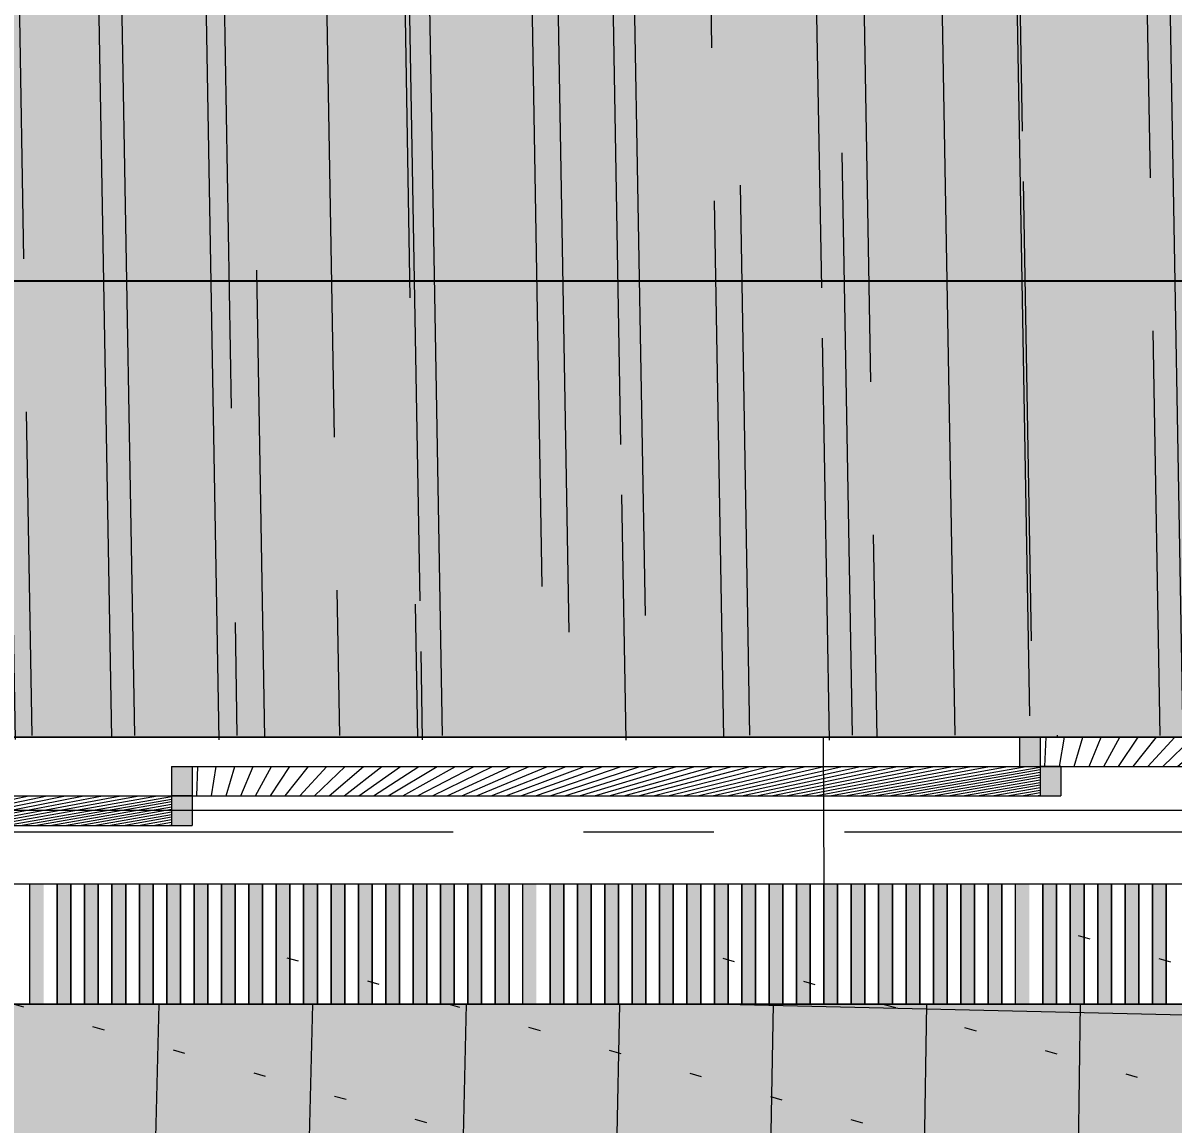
# Model space of a CAD drawing. Header units: millimetres. Extents: x 0 to 1313252738, y -131 to 560100888.
# Drawn here: x 1312635419 to 1312637099, y 560040984 to 560042593 of the extents above; entities that cross this region are included whole.
import ezdxf

# ---------------------------------------------------------------- set-up
doc = ezdxf.new("R2010")
doc.units = ezdxf.units.MM
doc.linetypes.add('CENTERX2', pattern=[101.60000000000001, 63.5, -12.7, 12.7, -12.7])
doc.layers.get('0').update_dxf_attribs({"lineweight": 0})
for name, color, linetype, lineweight in [('0001実測値', 10, 'Continuous', 0), ('0002CH現状', 5, 'Continuous', 0), ('001通り芯', 6, 'CENTERX2', 0), ('003間仕切り', 7, 'Continuous', 13), ('005床材(石)', 7, 'Continuous', 0), ('009床', 7, 'Continuous', 5), ('グレーチング', 7, 'Continuous', 0), ('建具', 7, 'Continuous', 0), ('棚(木)', 7, 'Continuous', 0), ('石ベンチ', 7, 'Continuous', 13), ('石風呂', 7, 'Continuous', 13)]:
    doc.layers.add(name, color=color, linetype=linetype, lineweight=lineweight)
doc.styles.add('onnjuku', font='arial.ttf')
doc.dimstyles.new('onnjuku', dxfattribs={"dimtxt": 100, "dimasz": 30, "dimexe": 1.25, "dimexo": 0.625, "dimtad": 1, "dimdec": 0, "dimtxsty": 'onnjuku', "dimblk": 'DOT', "dimcen": 2.5, "dimadec": 0, "dimazin": 0, "dimtfac": 1, "dimtdec": 0, "dimtmove": 0, "dimatfit": 3, "dimfxl": 500, "dimfxlon": 1, "dimarcsym": 0})

# ---------------------------------------------------------------- blocks, each defined once
blk = doc.blocks.new('_Dot')
at = {"color": 0, "linetype": 'ByBlock', "lineweight": -2}
blk.add_line((-0.5, 0), (-1, 0), dxfattribs=at)
at = {"color": 0, "linetype": 'ByBlock', "const_width": 0.5}
blk.add_lwpolyline([(-0.25, 0, 1), (0.25, 0, 1)], format="xyb", close=True, dxfattribs=at)
blk = doc.blocks.new('*D136')
at = {"layer": '0001実測値', "color": 0, "lineweight": -2, "transparency": 16777216}
for p, q in [((1312631829.125972, 560041716.4183012), (1312631829.125972, 560042217.6683012)), ((1312638144.125972, 560042216.4183012), (1312631859.125972, 560042216.4183012)), ((1312638174.125972, 560041716.4183012), (1312638174.125972, 560042217.6683012))]:
    blk.add_line(p, q, dxfattribs=at)
at = {"layer": 'Defpoints', "color": 0, "transparency": 16777216}
for p in [(1312631829.125972, 560042216.4183012), (1312631829.125972, 560041160.733134), (1312638174.125972, 560041160.733134)]:
    blk.add_point(p, dxfattribs=at)
at = {"layer": '0001実測値', "color": 0, "lineweight": -2, "transparency": 16777216, "xscale": 30, "yscale": 30, "zscale": 30, "rotation": 180}
blk.add_blockref('_Dot', (1312631829.125972, 560042216.4183012), dxfattribs=at)
at = {"layer": '0001実測値', "color": 0, "lineweight": -2, "transparency": 16777216, "xscale": 30, "yscale": 30, "zscale": 30}
blk.add_blockref('_Dot', (1312638174.125972, 560042216.4183012), dxfattribs=at)
at = {"layer": '0001実測値', "color": 0, "transparency": 16777216, "insert": (1312635001.625972, 560042268.1347065), "char_height": 100, "attachment_point": 5, "style": 'onnjuku'}
blk.add_mtext('6345', dxfattribs=at)
blk = doc.blocks.new('*D137')
at = {"layer": '0002CH現状', "color": 0, "lineweight": -2, "transparency": 16777216}
for p, q in [((1312631829.125972, 560041160.1081394), (1312631829.125972, 560040782.1700566)), ((1312638174.125972, 560041160.1081394), (1312638174.125972, 560040782.1700566)), ((1312631859.125972, 560040783.4200566), (1312638144.125972, 560040783.4200566))]:
    blk.add_line(p, q, dxfattribs=at)
at = {"layer": 'Defpoints', "color": 0, "transparency": 16777216}
for p in [(1312631829.125972, 560041160.7331394), (1312638174.125972, 560041160.7331394), (1312638174.125972, 560040783.4200566)]:
    blk.add_point(p, dxfattribs=at)
at = {"layer": '0002CH現状', "color": 0, "lineweight": -2, "transparency": 16777216, "xscale": 30, "yscale": 30, "zscale": 30, "rotation": 180}
blk.add_blockref('_Dot', (1312631829.125972, 560040783.4200566), dxfattribs=at)
at = {"layer": '0002CH現状', "color": 0, "lineweight": -2, "transparency": 16777216, "xscale": 30, "yscale": 30, "zscale": 30}
blk.add_blockref('_Dot', (1312638174.125972, 560040783.4200566), dxfattribs=at)
at = {"layer": '0002CH現状', "color": 0, "transparency": 16777216, "insert": (1312635001.625972, 560040835.1023554), "char_height": 100, "attachment_point": 5, "style": 'onnjuku'}
blk.add_mtext('6296', dxfattribs=at)

msp = doc.modelspace()

# ---------------------------------------------------------------- hatches: boundary and pattern name
at = {"layer": '005床材(石)', "true_color": 0x4a4a4a, "transparency": 33554597}
h = msp.add_hatch(color=251, dxfattribs=at)
h.dxf.hatch_style = 1
h.paths.add_polyline_path([(1312638704.125972, 560041160.733134), (1312638704.125972, 560038330.733134), (1312633429.125972, 560038330.733134), (1312633429.125972, 560041160.7331392), (1312638174.125972, 560041160.7331392)])
h.paths.add_polyline_path([(1312638499.125972, 560040955.733134), (1312633634.125972, 560040955.733134), (1312633634.125972, 560038535.733134), (1312638499.125972, 560038535.733134), (1312638499.125972, 560039560.733134), (1312638399.125972, 560039560.733134), (1312638399.125972, 560039930.7331342), (1312638499.125972, 560039930.7331342)], flags=16)
at = {"layer": '005床材(石)', "true_color": 0x636466}
h = msp.add_hatch(dxfattribs=at)
h.set_pattern_fill('ACAD_ISO07W100', color=251, scale=35, angle=163.9999999999999)
h.set_pattern_definition([(163.9999999999999, (68091.55091500282, -10975.83522522449), (-48.23653726797494, -168.2207967892057), [17.49999999999998, -104.9999999999999])])
h.paths.add_polyline_path([(1312638704.125972, 560041160.733134), (1312638704.125972, 560038330.733134), (1312633429.125972, 560038330.733134), (1312633429.125972, 560041160.7331392), (1312638174.125972, 560041160.7331392)])
at = {"layer": '005床材(石)'}
h = msp.add_hatch(color=8, dxfattribs=at)
h.dxf.hatch_style = 1
h.paths.add_polyline_path([(1312638704.125972, 560041160.733134), (1312637989.126046, 560041160.733134), (1312637989.126046, 560041160.7331086), (1312637989.126045, 560041160.7331086), (1312637629.126041, 560041160.7331108), (1312637629.126041, 560041160.7331095), (1312637629.126041, 560041160.7331095), (1312637329.126038, 560041160.7331114), (1312637329.126038, 560041160.7331111), (1312637329.126037, 560041160.7331111), (1312637049.126034, 560041160.7331127), (1312637049.126034, 560041160.7331126), (1312637049.126034, 560041160.7331126), (1312636749.126031, 560041160.7331144), (1312636749.126031, 560041160.7331141), (1312636749.12603, 560041160.7331141), (1312636469.126027, 560041160.7331158), (1312636469.126027, 560041160.7331156), (1312636469.126027, 560041160.7331156), (1312636189.126024, 560041160.7331172), (1312636189.126024, 560041160.7331169), (1312636189.126024, 560041160.7331169), (1312635889.12602, 560041160.7331189), (1312635889.12602, 560041160.7331184), (1312635889.12602, 560041160.7331184), (1312635609.126017, 560041160.7331203), (1312635609.126017, 560041160.73312), (1312635609.126017, 560041160.73312), (1312635469.126015, 560041160.7331209), (1312635469.126015, 560041160.7331206), (1312635469.126015, 560041160.7331206), (1312635309.126013, 560041160.7331216), (1312635309.126013, 560041160.7331214), (1312635309.126013, 560041160.7331214), (1312635169.126012, 560041160.7331223), (1312635169.126012, 560041160.7331221), (1312635169.126012, 560041160.7331221), (1312635029.12601, 560041160.7331232), (1312635029.12601, 560041160.7331231), (1312635029.12601, 560041160.7331231), (1312634889.126008, 560041160.7331238), (1312634889.126008, 560041160.7331238), (1312634889.126008, 560041160.7331238), (1312634749.126007, 560041160.7331245), (1312634749.126007, 560041160.7331244), (1312634749.126006, 560041160.7331244), (1312634589.126005, 560041160.7331254), (1312634589.126005, 560041160.7331252), (1312634589.126005, 560041160.7331252), (1312634449.126003, 560041160.7331262), (1312634449.126003, 560041160.7331259), (1312634449.126003, 560041160.7331259), (1312634309.126001, 560041160.7331269), (1312634309.126001, 560041160.7331266), (1312634309.126001, 560041160.7331266), (1312634169.126, 560041160.7331278), (1312634169.126, 560041160.7331274), (1312634169.125999, 560041160.7331274), (1312634029.125998, 560041160.7331287), (1312634029.125998, 560041160.7331281), (1312634029.125998, 560041160.7331281), (1312633869.125996, 560041160.7331297), (1312633869.125996, 560041160.7331289), (1312633869.125996, 560041160.7331289), (1312633729.125995, 560041160.7331305), (1312633729.125995, 560041160.7331296), (1312633729.125994, 560041160.7331296), (1312633589.125993, 560041160.7331316), (1312633589.125993, 560041160.7331302), (1312633589.125993, 560041160.7331302), (1312633569.125993, 560041160.7331308), (1312633569.125993, 560041160.7331303), (1312633569.125992, 560041160.7331303), (1312633449.125991, 560041160.7331336), (1312633449.125991, 560041160.7331309), (1312633449.125991, 560041160.7331309), (1312633429.125991, 560041160.733134), (1312633429.125991, 560041160.7331309), (1312633429.125972, 560038330.733134), (1312638704.125972, 560038330.733134)], flags=17)
h.paths.add_polyline_path([(1312638704.125972, 560041160.733134), (1312638174.125972, 560041160.733134), (1312637989.126046, 560041160.733134), (1312637989.126046, 560041160.7331086), (1312637989.126045, 560041160.7331086), (1312637629.126041, 560041160.7331108), (1312637629.126041, 560041160.7331095), (1312637629.126041, 560041160.7331095), (1312637329.126038, 560041160.7331114), (1312637329.126038, 560041160.7331111), (1312637329.126037, 560041160.7331111), (1312637049.126034, 560041160.7331127), (1312637049.126034, 560041160.7331126), (1312637049.126034, 560041160.7331126), (1312636749.126031, 560041160.7331144), (1312636749.126031, 560041160.7331141), (1312636749.12603, 560041160.7331141), (1312636469.126027, 560041160.7331158), (1312636469.126027, 560041160.7331156), (1312636469.126027, 560041160.7331156), (1312636189.126024, 560041160.7331172), (1312636189.126024, 560041160.7331169), (1312636189.126024, 560041160.7331169), (1312635889.12602, 560041160.7331189), (1312635889.12602, 560041160.7331184), (1312635889.12602, 560041160.7331184), (1312635609.126017, 560041160.7331203), (1312635609.126017, 560041160.73312), (1312635609.126017, 560041160.73312), (1312635469.126015, 560041160.7331209), (1312635469.126015, 560041160.7331206), (1312635469.126015, 560041160.7331206), (1312635309.126013, 560041160.7331216), (1312635309.126013, 560041160.7331214), (1312635309.126013, 560041160.7331214), (1312635169.126012, 560041160.7331223), (1312635169.126012, 560041160.7331221), (1312635169.126012, 560041160.7331221), (1312635029.12601, 560041160.7331232), (1312635029.12601, 560041160.7331231), (1312635029.12601, 560041160.7331231), (1312634889.126008, 560041160.7331238), (1312634889.126008, 560041160.7331238), (1312634889.126008, 560041160.7331238), (1312634749.126007, 560041160.7331245), (1312634749.126007, 560041160.7331244), (1312634749.126006, 560041160.7331244), (1312634589.126005, 560041160.7331254), (1312634589.126005, 560041160.7331252), (1312634589.126005, 560041160.7331252), (1312634449.126003, 560041160.7331262), (1312634449.126003, 560041160.7331259), (1312634449.126003, 560041160.7331259), (1312634309.126001, 560041160.7331269), (1312634309.126001, 560041160.7331266), (1312634309.126001, 560041160.7331266), (1312634169.126, 560041160.7331278), (1312634169.126, 560041160.7331274), (1312634169.125999, 560041160.7331274), (1312634029.125998, 560041160.7331287), (1312634029.125998, 560041160.7331281), (1312634029.125998, 560041160.7331281), (1312633869.125996, 560041160.7331297), (1312633869.125996, 560041160.7331289), (1312633869.125996, 560041160.7331289), (1312633729.125995, 560041160.7331305), (1312633729.125995, 560041160.7331296), (1312633729.125994, 560041160.7331296), (1312633589.125993, 560041160.7331316), (1312633589.125993, 560041160.7331302), (1312633589.125993, 560041160.7331302), (1312633569.125993, 560041160.7331308), (1312633569.125993, 560041160.7331303), (1312633569.125992, 560041160.7331303), (1312633449.125991, 560041160.7331336), (1312633449.125991, 560041160.7331309), (1312633449.125991, 560041160.7331309), (1312633429.125991, 560041160.733134), (1312633429.125991, 560041160.7331312), (1312633429.125972, 560038330.733134), (1312638704.125972, 560038330.733134)], flags=17)
h.paths.add_polyline_path([(1312638499.125972, 560040955.733134), (1312633634.125972, 560040955.733134), (1312633634.125972, 560038535.733134), (1312638499.125972, 560038535.733134), (1312638499.125972, 560039560.733134), (1312638399.125972, 560039560.733134), (1312638399.125972, 560039930.7331342), (1312638499.125972, 560039930.7331342)], flags=0)
at = {"layer": '009床', "true_color": 0x8e5f01, "transparency": 33554687}
h = msp.add_hatch(dxfattribs=at)
h.set_pattern_fill('AR-RROOF', color=46, scale=8.799999999999997, angle=91)
h.set_pattern_definition([(90.99999999999994, (68091.55091500282, -10975.83522522449), (-232.0680729724521, 487.7681431201229), [3352.8, -447.0399999999998, 1117.6, -223.5199999999999]), (90.99999999999994, (67974.61965728263, -10680.54938359552), (-293.3353606855426, -228.6742361308824), [670.5599999999998, -73.76159999999999, 1341.12, -167.64]), (90.99999999999994, (67899.63737076122, -10867.40806441765), (-170.0205928819892, 1159.513331006857), [1788.159999999999, -312.928, 894.0799999999997, -223.5199999999999])])
h.paths.add_polyline_path([(1312638729.125972, 560044912.233134), (1312631354.125972, 560044912.233134), (1312631354.125972, 560042010.7331394), (1312631829.125973, 560042010.7331394), (1312631829.125972, 560041777.233134), (1312631829.125972, 560041550.7331368), (1312635001.625972, 560041550.7331368), (1312636875.125972, 560041550.7331368), (1312636875.125972, 560041550.7331392), (1312636905.125972, 560041550.7331392), (1312638174.125972, 560041550.7331392), (1312638174.125972, 560042010.733134), (1312638729.125972, 560042010.733134)])
at = {"layer": 'グレーチング', "true_color": 0x939598}
h = msp.add_hatch(color=252, dxfattribs=at)
h.dxf.hatch_style = 1
h.paths.add_polyline_path([(1312635449.126015, 560041335.7331207), (1312635429.126015, 560041335.7331207), (1312635429.126015, 560041160.7331207), (1312635449.126015, 560041160.7331207)])
h.paths.add_polyline_path([(1312635489.126015, 560041335.7331207), (1312635469.126015, 560041335.7331207), (1312635469.126015, 560041160.7331207), (1312635489.126015, 560041160.7331207)])
h.paths.add_polyline_path([(1312635529.126016, 560041335.7331206), (1312635509.126016, 560041335.7331206), (1312635509.126016, 560041160.7331207), (1312635529.126016, 560041160.7331207)])
h.paths.add_polyline_path([(1312635569.126016, 560041335.7331206), (1312635549.126016, 560041335.7331206), (1312635549.126016, 560041160.7331207), (1312635569.126016, 560041160.7331207)])
h.paths.add_polyline_path([(1312635609.126017, 560041335.7331206), (1312635589.126017, 560041335.7331206), (1312635589.126017, 560041160.7331207), (1312635609.126017, 560041160.7331207)])
h.paths.add_polyline_path([(1312635649.126017, 560041335.7331206), (1312635629.126017, 560041335.7331206), (1312635629.126017, 560041160.7331207), (1312635649.126017, 560041160.7331207)])
h.paths.add_polyline_path([(1312635689.126018, 560041335.7331206), (1312635669.126018, 560041335.7331206), (1312635669.126018, 560041160.7331207), (1312635689.126018, 560041160.7331207)])
h.paths.add_polyline_path([(1312635729.126018, 560041335.7331206), (1312635709.126018, 560041335.7331206), (1312635709.126018, 560041160.7331207), (1312635729.126018, 560041160.7331207)])
h.paths.add_polyline_path([(1312635769.126019, 560041335.7331206), (1312635749.126019, 560041335.7331206), (1312635749.126018, 560041160.7331207), (1312635769.126019, 560041160.7331207)])
h.paths.add_polyline_path([(1312635809.126019, 560041335.7331204), (1312635789.126019, 560041335.7331206), (1312635789.126019, 560041160.7331207), (1312635809.126019, 560041160.7331207)])
h.paths.add_polyline_path([(1312635849.12602, 560041335.7331204), (1312635829.12602, 560041335.7331204), (1312635829.12602, 560041160.7331207), (1312635849.126019, 560041160.7331207)])
h.paths.add_polyline_path([(1312635889.12602, 560041335.7331204), (1312635869.12602, 560041335.7331204), (1312635869.12602, 560041160.7331207), (1312635889.12602, 560041160.7331207)])
h.paths.add_polyline_path([(1312635929.126021, 560041335.7331204), (1312635909.126021, 560041335.7331204), (1312635909.126021, 560041160.7331207), (1312635929.126021, 560041160.7331207)])
h.paths.add_polyline_path([(1312635969.126021, 560041335.7331203), (1312635949.126021, 560041335.7331203), (1312635949.126021, 560041160.7331207), (1312635969.126021, 560041160.7331207)])
h.paths.add_polyline_path([(1312636009.126022, 560041335.7331203), (1312635989.126021, 560041335.7331203), (1312635989.126021, 560041160.7331207), (1312636009.126022, 560041160.7331207)])
h.paths.add_polyline_path([(1312636049.126022, 560041335.7331203), (1312636029.126022, 560041335.7331203), (1312636029.126022, 560041160.7331207), (1312636049.126022, 560041160.7331207)])
h.paths.add_polyline_path([(1312636089.126023, 560041335.7331203), (1312636069.126022, 560041335.7331203), (1312636069.126022, 560041160.7331207), (1312636089.126022, 560041160.7331207)])
h.paths.add_polyline_path([(1312636129.126023, 560041335.7331202), (1312636109.126023, 560041335.7331202), (1312636109.126023, 560041160.7331207), (1312636129.126023, 560041160.7331207)])
h = msp.add_hatch(color=252, dxfattribs=at)
h.dxf.hatch_style = 1
h.paths.add_polyline_path([(1312636169.126023, 560041335.7331171), (1312636149.126024, 560041335.7331171), (1312636149.126024, 560041160.7331171), (1312636169.126023, 560041160.7331171)])
h.paths.add_polyline_path([(1312636209.126024, 560041335.7331171), (1312636189.126024, 560041335.7331171), (1312636189.126024, 560041160.7331171), (1312636209.126024, 560041160.7331171)])
h.paths.add_polyline_path([(1312636249.126025, 560041335.7331169), (1312636229.126024, 560041335.7331169), (1312636229.126024, 560041160.7331171), (1312636249.126024, 560041160.7331171)])
h.paths.add_polyline_path([(1312636289.126025, 560041335.7331169), (1312636269.126025, 560041335.7331169), (1312636269.126025, 560041160.7331171), (1312636289.126025, 560041160.7331171)])
h.paths.add_polyline_path([(1312636329.126025, 560041335.7331169), (1312636309.126025, 560041335.7331169), (1312636309.126025, 560041160.7331171), (1312636329.126025, 560041160.7331171)])
h.paths.add_polyline_path([(1312636369.126026, 560041335.7331169), (1312636349.126026, 560041335.7331169), (1312636349.126026, 560041160.7331171), (1312636369.126026, 560041160.7331171)])
h.paths.add_polyline_path([(1312636409.126026, 560041335.7331167), (1312636389.126026, 560041335.7331167), (1312636389.126026, 560041160.7331171), (1312636409.126026, 560041160.7331171)])
h.paths.add_polyline_path([(1312636449.126027, 560041335.7331167), (1312636429.126027, 560041335.7331167), (1312636429.126027, 560041160.7331171), (1312636449.126027, 560041160.7331171)])
h.paths.add_polyline_path([(1312636489.126028, 560041335.7331167), (1312636469.126027, 560041335.7331167), (1312636469.126027, 560041160.7331171), (1312636489.126027, 560041160.7331171)])
h.paths.add_polyline_path([(1312636529.126028, 560041335.7331167), (1312636509.126028, 560041335.7331167), (1312636509.126028, 560041160.7331171), (1312636529.126028, 560041160.7331171)])
h.paths.add_polyline_path([(1312636569.126028, 560041335.7331167), (1312636549.126028, 560041335.7331167), (1312636549.126028, 560041160.7331171), (1312636569.126028, 560041160.7331171)])
h.paths.add_polyline_path([(1312636609.126029, 560041335.7331167), (1312636589.126029, 560041335.7331167), (1312636589.126029, 560041160.7331171), (1312636609.126029, 560041160.7331171)])
h.paths.add_polyline_path([(1312636649.126029, 560041335.7331167), (1312636629.126029, 560041335.7331167), (1312636629.126029, 560041160.7331171), (1312636649.126029, 560041160.7331171)])
h.paths.add_polyline_path([(1312636689.12603, 560041335.7331166), (1312636669.12603, 560041335.7331166), (1312636669.12603, 560041160.7331171), (1312636689.12603, 560041160.7331171)])
h.paths.add_polyline_path([(1312636729.12603, 560041335.7331166), (1312636709.12603, 560041335.7331166), (1312636709.12603, 560041160.7331171), (1312636729.12603, 560041160.7331171)])
h.paths.add_polyline_path([(1312636769.126031, 560041335.7331166), (1312636749.126031, 560041335.7331166), (1312636749.12603, 560041160.7331171), (1312636769.12603, 560041160.7331171)])
h.paths.add_polyline_path([(1312636809.126031, 560041335.7331166), (1312636789.126031, 560041335.7331166), (1312636789.126031, 560041160.7331171), (1312636809.126031, 560041160.7331171)])
h.paths.add_polyline_path([(1312636849.126032, 560041335.7331165), (1312636829.126031, 560041335.7331165), (1312636829.126031, 560041160.7331171), (1312636849.126032, 560041160.7331171)])
h = msp.add_hatch(color=252, dxfattribs=at)
h.dxf.hatch_style = 1
h.paths.add_polyline_path([(1312636889.126032, 560041335.7331134), (1312636869.126032, 560041335.7331134), (1312636869.126032, 560041160.7331134), (1312636889.126032, 560041160.7331134)])
h = msp.add_hatch(color=252, dxfattribs=at)
h.dxf.hatch_style = 1
h.paths.add_polyline_path([(1312636929.126033, 560041335.7331134), (1312636909.126032, 560041335.7331134), (1312636909.126032, 560041160.7331134), (1312636929.126032, 560041160.7331134)])
h = msp.add_hatch(color=252, dxfattribs=at)
h.dxf.hatch_style = 1
h.paths.add_polyline_path([(1312636969.126033, 560041335.7331133), (1312636949.126033, 560041335.7331133), (1312636949.126033, 560041160.7331134), (1312636969.126033, 560041160.7331134)])
h = msp.add_hatch(color=252, dxfattribs=at)
h.dxf.hatch_style = 1
h.paths.add_polyline_path([(1312637009.126033, 560041335.7331133), (1312636989.126033, 560041335.7331133), (1312636989.126033, 560041160.7331134), (1312637009.126033, 560041160.7331134)])
h = msp.add_hatch(color=252, dxfattribs=at)
h.dxf.hatch_style = 1
h.paths.add_polyline_path([(1312637049.126034, 560041335.7331133), (1312637029.126034, 560041335.7331133), (1312637029.126034, 560041160.7331134), (1312637049.126034, 560041160.7331134)])
h = msp.add_hatch(color=252, dxfattribs=at)
h.dxf.hatch_style = 1
h.paths.add_polyline_path([(1312637089.126035, 560041335.7331133), (1312637069.126034, 560041335.7331133), (1312637069.126034, 560041160.7331134), (1312637089.126034, 560041160.7331134)])
at = {"layer": '建具', "true_color": 0x636466}
h = msp.add_hatch(color=251, dxfattribs=at)
h.dxf.hatch_style = 1
h.paths.add_polyline_path([(1312636905.125972, 560041550.7331392), (1312636875.125972, 560041550.7331392), (1312636875.125972, 560041507.7331392), (1312636905.125972, 560041507.7331392)])
at = {"layer": '建具', "true_color": 0x7aafdf}
h = msp.add_hatch(dxfattribs=at)
h.set_pattern_fill('ANSI31', color=143, scale=3.5, angle=163.9999999999999)
h.set_pattern_definition([(209, (103502.2989621162, -6416.955320239067), (5.387446904987415, -9.719211495586537), [])])
h.paths.add_polyline_path([(1312638144.125972, 560041550.7331392), (1312636905.125972, 560041550.7331392), (1312636905.125972, 560041507.7331392), (1312638144.125972, 560041507.7331392)])
at = {"layer": '建具', "true_color": 0x636466}
h = msp.add_hatch(color=251, dxfattribs=at)
h.dxf.hatch_style = 1
h.paths.add_polyline_path([(1312635666.125972, 560041507.7331392), (1312635636.125972, 560041507.7331392), (1312635636.125972, 560041464.7331392), (1312635666.125972, 560041464.7331392)])
at = {"layer": '建具', "true_color": 0x7aafdf}
h = msp.add_hatch(dxfattribs=at)
h.set_pattern_fill('ANSI31', color=143, scale=3.5, angle=163.9999999999999)
h.set_pattern_definition([(209, (102263.2989621162, -6459.955320239067), (5.387446904987415, -9.719211495586537), [])])
h.paths.add_polyline_path([(1312636905.125972, 560041507.7331392), (1312635666.125972, 560041507.7331392), (1312635666.125972, 560041464.7331392), (1312636905.125972, 560041464.7331392)])
at = {"layer": '建具', "true_color": 0x636466}
h = msp.add_hatch(color=251, dxfattribs=at)
h.dxf.hatch_style = 1
h.paths.add_polyline_path([(1312636935.125972, 560041507.7331392), (1312636905.125972, 560041507.7331392), (1312636905.125972, 560041464.7331392), (1312636935.125972, 560041464.7331392)])
at = {"layer": '建具', "true_color": 0x7aafdf}
h = msp.add_hatch(dxfattribs=at)
h.set_pattern_fill('ANSI31', color=143, scale=3.5, angle=163.9999999999999)
h.set_pattern_definition([(209, (100994.2989621162, -6502.955320239067), (5.387446904987415, -9.719211495586537), [])])
h.paths.add_polyline_path([(1312635636.125972, 560041464.7331392), (1312634397.125972, 560041464.7331392), (1312634397.125972, 560041421.7331392), (1312635636.125972, 560041421.7331392)])
at = {"layer": '建具', "true_color": 0x636466}
h = msp.add_hatch(color=251, dxfattribs=at)
h.dxf.hatch_style = 1
h.paths.add_polyline_path([(1312635666.125972, 560041464.7331392), (1312635636.125972, 560041464.7331392), (1312635636.125972, 560041421.7331392), (1312635666.125972, 560041421.7331392)])
at = {"layer": '棚(木)', "true_color": 0xe6c6a8, "transparency": 33554556}
h = msp.add_hatch(color=9, dxfattribs=at)
h.dxf.hatch_style = 1
h.paths.add_polyline_path([(1312638729.125972, 560044912.233134), (1312631354.125972, 560044912.233134), (1312631354.125972, 560042010.7331394), (1312631829.125973, 560042010.7331394), (1312631829.125972, 560041777.233134), (1312631829.125972, 560041550.7331368), (1312635001.625972, 560041550.7331368), (1312636875.125972, 560041550.7331368), (1312636875.125972, 560041550.7331392), (1312636905.125972, 560041550.7331392), (1312638174.125972, 560041550.7331392), (1312638174.125972, 560042010.733134), (1312638729.125972, 560042010.733134)])
h.paths.add_polyline_path([(1312631354.125972, 560044912.233134), (1312631254.125972, 560044912.233134), (1312631254.125972, 560042010.7331394), (1312631354.125972, 560042010.7331394)])
at = {"layer": '石ベンチ', "true_color": 0x636466}
h = msp.add_hatch(dxfattribs=at)
h.set_pattern_fill('ANSI37', color=251, scale=72, angle=135)
h.set_pattern_definition([(180, (68091.55091500282, -10975.83522522449), (-1.42e-14, -228.6), []), (270, (68091.55091500282, -10975.83522522449), (228.6, -4.26e-14), [])])
h.paths.add_polyline_path([(1312638704.125972, 560041160.733134), (1312638704.125972, 560038330.733134), (1312633429.125972, 560038330.733134), (1312633429.125972, 560041160.733134)])

# ---------------------------------------------------------------- linework, layer by layer
at = {"layer": '001通り芯', "ltscale": 15}
msp.add_line((1312622903.022148, 560041412.233134), (1312652103.029505, 560041412.233134), dxfattribs=at)
at = {"layer": '003間仕切り'}
for p, q in [((1312638174.125972, 560041550.733134), (1312631829.125972, 560041550.7331392)), ((1312638174.125972, 560041443.2331342), (1312631829.125972, 560041443.2331392))]:
    msp.add_line(p, q, dxfattribs=at)
at = {"layer": '005床材(石)'}
msp.add_lwpolyline([(1312633429.125972, 560041160.733134), (1312638704.125972, 560041160.733134), (1312638704.125972, 560038330.733134), (1312633429.125972, 560038330.733134)], close=True, dxfattribs=at)
msp.add_lwpolyline([(1312633429.125972, 560041160.733134), (1312638704.125972, 560041160.733134), (1312638704.125972, 560038330.733134), (1312633429.125972, 560038330.733134)], close=True, dxfattribs=at)
at = {"layer": 'グレーチング'}
for p, q in [((1312638174.125972, 560041335.733134), (1312631829.125972, 560041335.7331392)), ((1312635429.126015, 560041160.7331209), (1312635429.126015, 560041335.7331207)), ((1312635469.126015, 560041160.7331207), (1312635469.126015, 560041335.7331206)), ((1312635469.126015, 560041335.7331206), (1312635469.126015, 560041160.7331206)), ((1312635469.126015, 560041160.7331206), (1312635469.126015, 560041335.7331206)), ((1312635489.126015, 560041160.7331206), (1312635489.126015, 560041335.7331206)), ((1312635489.126015, 560041335.7331206), (1312635489.126015, 560041160.7331206)), ((1312635509.126016, 560041160.7331206), (1312635509.126016, 560041335.7331204)), ((1312635509.126016, 560041335.7331204), (1312635509.126016, 560041160.7331204)), ((1312635529.126016, 560041160.7331204), (1312635529.126016, 560041335.7331203)), ((1312635529.126016, 560041335.7331203), (1312635529.126016, 560041160.7331203)), ((1312635549.126016, 560041160.7331203), (1312635549.126016, 560041335.7331202)), ((1312635549.126016, 560041335.7331202), (1312635549.126016, 560041160.7331202)), ((1312635569.126016, 560041160.7331202), (1312635569.126016, 560041335.73312)), ((1312635569.126016, 560041335.73312), (1312635569.126016, 560041160.73312)), ((1312635589.126016, 560041160.73312), (1312635589.126017, 560041335.73312)), ((1312635589.126017, 560041335.73312), (1312635589.126017, 560041160.73312)), ((1312635589.126017, 560041335.73312), (1312635589.126017, 560041160.73312)), ((1312635609.126017, 560041160.73312), (1312635609.126017, 560041335.73312)), ((1312635609.126017, 560041335.73312), (1312635609.126017, 560041160.73312)), ((1312635609.126017, 560041160.73312), (1312635609.126017, 560041335.7331198)), ((1312635629.126017, 560041160.73312), (1312635629.126017, 560041335.7331198)), ((1312635629.126017, 560041335.7331198), (1312635629.126017, 560041160.7331198)), ((1312635649.126017, 560041160.7331198), (1312635649.126017, 560041335.7331197)), ((1312635649.126017, 560041335.7331197), (1312635649.126017, 560041160.7331197)), ((1312635669.126017, 560041160.7331197), (1312635669.126018, 560041335.7331196)), ((1312635669.126018, 560041335.7331196), (1312635669.126018, 560041160.7331196)), ((1312635689.126018, 560041160.7331196), (1312635689.126018, 560041335.7331195)), ((1312635689.126018, 560041335.7331195), (1312635689.126018, 560041160.7331195)), ((1312635709.126018, 560041160.7331195), (1312635709.126018, 560041335.7331194)), ((1312635709.126018, 560041335.7331194), (1312635709.126018, 560041160.7331194)), ((1312635729.126018, 560041160.7331194), (1312635729.126018, 560041335.7331191)), ((1312635729.126018, 560041335.7331194), (1312635729.126018, 560041160.7331194)), ((1312635729.126018, 560041335.7331191), (1312635729.126018, 560041160.7331191)), ((1312635749.126018, 560041160.7331194), (1312635749.126019, 560041335.7331191)), ((1312635749.126019, 560041335.7331191), (1312635749.126019, 560041160.7331191)), ((1312635749.126018, 560041160.7331191), (1312635749.126019, 560041335.7331191)), ((1312635769.126019, 560041160.7331191), (1312635769.126019, 560041335.7331191)), ((1312635769.126019, 560041335.7331191), (1312635769.126019, 560041160.7331191)), ((1312635789.126019, 560041160.7331191), (1312635789.126019, 560041335.733119)), ((1312635789.126019, 560041335.733119), (1312635789.126019, 560041160.733119)), ((1312635809.126019, 560041160.733119), (1312635809.126019, 560041335.7331189)), ((1312635809.126019, 560041335.7331189), (1312635809.126019, 560041160.7331189)), ((1312635829.126019, 560041160.7331189), (1312635829.12602, 560041335.7331189)), ((1312635829.12602, 560041335.7331189), (1312635829.12602, 560041160.7331189)), ((1312635849.126019, 560041160.7331189), (1312635849.12602, 560041335.7331187)), ((1312635849.12602, 560041335.7331187), (1312635849.12602, 560041160.7331187)), ((1312635869.12602, 560041160.7331187), (1312635869.12602, 560041335.7331184)), ((1312635869.12602, 560041335.7331187), (1312635869.12602, 560041160.7331187)), ((1312635869.12602, 560041335.7331184), (1312635869.12602, 560041160.7331184)), ((1312635889.12602, 560041160.7331187), (1312635889.12602, 560041335.7331184)), ((1312635889.12602, 560041335.7331184), (1312635889.12602, 560041160.7331184)), ((1312635889.12602, 560041160.7331184), (1312635889.12602, 560041335.7331184)), ((1312635909.12602, 560041160.7331184), (1312635909.126021, 560041335.7331184)), ((1312635909.126021, 560041335.7331184), (1312635909.126021, 560041160.7331184)), ((1312635929.126021, 560041160.7331184), (1312635929.126021, 560041335.7331182)), ((1312635929.126021, 560041335.7331182), (1312635929.126021, 560041160.7331182)), ((1312635949.126021, 560041160.7331182), (1312635949.126021, 560041335.7331182)), ((1312635949.126021, 560041335.7331182), (1312635949.126021, 560041160.7331182)), ((1312635969.126021, 560041160.7331182), (1312635969.126021, 560041335.7331179)), ((1312635969.126021, 560041335.7331179), (1312635969.126021, 560041160.7331179)), ((1312635989.126021, 560041160.7331179), (1312635989.126021, 560041335.7331178)), ((1312635989.126021, 560041335.7331178), (1312635989.126021, 560041160.7331178)), ((1312636009.126022, 560041160.7331178), (1312636009.126022, 560041335.7331178)), ((1312636009.126022, 560041335.7331178), (1312636009.126022, 560041160.7331178)), ((1312636009.126022, 560041335.7331178), (1312636009.126022, 560041160.7331178)), ((1312636029.126022, 560041160.7331178), (1312636029.126022, 560041335.7331178)), ((1312636029.126022, 560041335.7331178), (1312636029.126022, 560041160.7331178)), ((1312636029.126022, 560041160.7331178), (1312636029.126022, 560041335.7331176)), ((1312636049.126022, 560041160.7331178), (1312636049.126022, 560041335.7331176)), ((1312636049.126022, 560041335.7331176), (1312636049.126022, 560041160.7331176)), ((1312636069.126022, 560041160.7331176), (1312636069.126022, 560041335.7331175)), ((1312636069.126022, 560041335.7331175), (1312636069.126022, 560041160.7331175)), ((1312636089.126022, 560041160.7331175), (1312636089.126023, 560041335.7331173)), ((1312636089.126023, 560041335.7331173), (1312636089.126023, 560041160.7331173)), ((1312636109.126023, 560041160.7331173), (1312636109.126023, 560041335.7331173)), ((1312636109.126023, 560041335.7331173), (1312636109.126023, 560041160.7331173)), ((1312636129.126023, 560041160.7331173), (1312636129.126023, 560041335.7331172)), ((1312636129.126023, 560041335.7331172), (1312636129.126023, 560041160.7331172)), ((1312636149.126023, 560041160.7331172), (1312636149.126023, 560041335.7331171)), ((1312636189.126024, 560041160.7331171), (1312636189.126024, 560041335.7331169)), ((1312636189.126024, 560041335.7331169), (1312636189.126024, 560041160.7331169)), ((1312636189.126024, 560041160.7331169), (1312636189.126024, 560041335.7331167)), ((1312636209.126024, 560041160.7331169), (1312636209.126024, 560041335.7331167)), ((1312636209.126024, 560041335.7331167), (1312636209.126024, 560041160.7331167)), ((1312636229.126024, 560041160.7331167), (1312636229.126024, 560041335.7331167)), ((1312636229.126024, 560041335.7331167), (1312636229.126024, 560041160.7331167)), ((1312636249.126024, 560041160.7331167), (1312636249.126025, 560041335.7331166)), ((1312636249.126025, 560041335.7331166), (1312636249.126025, 560041160.7331166)), ((1312636269.126025, 560041160.7331166), (1312636269.126025, 560041335.7331165)), ((1312636269.126025, 560041335.7331165), (1312636269.126025, 560041160.7331165)), ((1312636289.126025, 560041160.7331165), (1312636289.126025, 560041335.7331164)), ((1312636289.126025, 560041335.7331164), (1312636289.126025, 560041160.7331164)), ((1312636309.126025, 560041160.7331164), (1312636309.126025, 560041335.7331163)), ((1312636309.126025, 560041335.7331164), (1312636309.126025, 560041160.7331164)), ((1312636309.126025, 560041335.7331163), (1312636309.126025, 560041160.7331163)), ((1312636329.126025, 560041160.7331164), (1312636329.126025, 560041335.7331163)), ((1312636329.126025, 560041335.7331163), (1312636329.126025, 560041160.7331163)), ((1312636329.126025, 560041160.7331163), (1312636329.126025, 560041335.7331161)), ((1312636349.126026, 560041160.7331163), (1312636349.126026, 560041335.7331161)), ((1312636349.126026, 560041335.7331161), (1312636349.126026, 560041160.7331161)), ((1312636369.126026, 560041160.7331161), (1312636369.126026, 560041335.733116)), ((1312636369.126026, 560041335.733116), (1312636369.126026, 560041160.733116)), ((1312636389.126026, 560041160.733116), (1312636389.126026, 560041335.7331158)), ((1312636389.126026, 560041335.7331158), (1312636389.126026, 560041160.7331158)), ((1312636409.126026, 560041160.7331158), (1312636409.126026, 560041335.7331158)), ((1312636409.126026, 560041335.7331158), (1312636409.126026, 560041160.7331158)), ((1312636429.126026, 560041160.7331158), (1312636429.126027, 560041335.7331157)), ((1312636429.126027, 560041335.7331157), (1312636429.126027, 560041160.7331157)), ((1312636449.126027, 560041160.7331157), (1312636449.126027, 560041335.7331156)), ((1312636449.126027, 560041335.7331157), (1312636449.126027, 560041160.7331157)), ((1312636449.126027, 560041335.7331156), (1312636449.126027, 560041160.7331156)), ((1312636469.126027, 560041160.7331157), (1312636469.126027, 560041335.7331156)), ((1312636469.126027, 560041335.7331156), (1312636469.126027, 560041160.7331156)), ((1312636469.126027, 560041160.7331156), (1312636469.126027, 560041335.7331153)), ((1312636489.126027, 560041160.7331156), (1312636489.126028, 560041335.7331153)), ((1312636489.126028, 560041335.7331153), (1312636489.126028, 560041160.7331153)), ((1312636509.126027, 560041160.7331153), (1312636509.126028, 560041335.7331153)), ((1312636509.126028, 560041335.7331153), (1312636509.126028, 560041160.7331153)), ((1312636529.126028, 560041160.7331153), (1312636529.126028, 560041335.7331152)), ((1312636529.126028, 560041335.7331152), (1312636529.126028, 560041160.7331152)), ((1312636549.126028, 560041160.7331152), (1312636549.126028, 560041335.7331151)), ((1312636549.126028, 560041335.7331151), (1312636549.126028, 560041160.7331151)), ((1312636569.126028, 560041160.7331151), (1312636569.126028, 560041335.7331151)), ((1312636569.126028, 560041335.7331151), (1312636569.126028, 560041160.7331151)), ((1312636589.126029, 560041335.7331151), (1312636589.126029, 560041160.7331151)), ((1312636589.126028, 560041160.7331151), (1312636589.126029, 560041335.7331148)), ((1312636589.126029, 560041335.7331148), (1312636589.126029, 560041160.7331148)), ((1312636609.126029, 560041160.7331151), (1312636609.126029, 560041335.7331148)), ((1312636609.126029, 560041335.7331148), (1312636609.126029, 560041160.7331148)), ((1312636609.126029, 560041160.7331148), (1312636609.126029, 560041335.7331146)), ((1312636629.126029, 560041160.7331148), (1312636629.126029, 560041335.7331146)), ((1312636629.126029, 560041335.7331146), (1312636629.126029, 560041160.7331146)), ((1312636649.126029, 560041160.7331146), (1312636649.126029, 560041335.7331146)), ((1312636649.126029, 560041335.7331146), (1312636649.126029, 560041160.7331146)), ((1312636669.126029, 560041160.7331146), (1312636669.12603, 560041335.7331144)), ((1312636669.12603, 560041335.7331144), (1312636669.12603, 560041160.7331144)), ((1312636689.12603, 560041160.7331144), (1312636689.12603, 560041335.7331144)), ((1312636689.12603, 560041335.7331144), (1312636689.12603, 560041160.7331144)), ((1312636709.12603, 560041160.7331144), (1312636709.12603, 560041335.7331141)), ((1312636709.12603, 560041335.7331141), (1312636709.12603, 560041160.7331141)), ((1312636729.12603, 560041160.7331141), (1312636729.12603, 560041335.7331141)), ((1312636729.12603, 560041335.7331141), (1312636729.12603, 560041160.7331141)), ((1312636729.12603, 560041335.7331141), (1312636729.12603, 560041160.7331141)), ((1312636749.12603, 560041160.7331141), (1312636749.126031, 560041335.7331141)), ((1312636749.126031, 560041335.7331141), (1312636749.126031, 560041160.7331141)), ((1312636749.12603, 560041160.7331141), (1312636749.126031, 560041335.733114)), ((1312636769.12603, 560041160.7331141), (1312636769.126031, 560041335.733114)), ((1312636769.126031, 560041335.733114), (1312636769.126031, 560041160.733114)), ((1312636789.126031, 560041160.733114), (1312636789.126031, 560041335.7331138)), ((1312636789.126031, 560041335.7331138), (1312636789.126031, 560041160.7331139)), ((1312636809.126031, 560041160.7331139), (1312636809.126031, 560041335.7331136)), ((1312636809.126031, 560041335.7331136), (1312636809.126031, 560041160.7331136)), ((1312636829.126031, 560041160.7331136), (1312636829.126031, 560041335.7331136)), ((1312636829.126031, 560041335.7331136), (1312636829.126031, 560041160.7331136)), ((1312636849.126032, 560041160.7331136), (1312636849.126032, 560041335.7331134)), ((1312636849.126032, 560041335.7331134), (1312636849.126032, 560041160.7331134)), ((1312636869.126032, 560041160.7331134), (1312636869.126032, 560041335.7331134)), ((1312636909.126032, 560041160.7331134), (1312636909.126032, 560041335.7331133)), ((1312636909.126032, 560041335.7331133), (1312636909.126032, 560041160.7331133)), ((1312636909.126032, 560041160.7331133), (1312636909.126032, 560041335.733113)), ((1312636929.126032, 560041160.7331133), (1312636929.126033, 560041335.733113)), ((1312636929.126033, 560041335.733113), (1312636929.126033, 560041160.733113)), ((1312636949.126033, 560041160.733113), (1312636949.126033, 560041335.7331129)), ((1312636949.126033, 560041335.7331129), (1312636949.126033, 560041160.7331129)), ((1312636969.126033, 560041160.7331129), (1312636969.126033, 560041335.7331129)), ((1312636969.126033, 560041335.7331129), (1312636969.126033, 560041160.7331129)), ((1312636989.126033, 560041160.7331129), (1312636989.126033, 560041335.7331127)), ((1312636989.126033, 560041335.7331127), (1312636989.126033, 560041160.7331127)), ((1312637009.126033, 560041160.7331127), (1312637009.126033, 560041335.7331126)), ((1312637009.126033, 560041335.7331126), (1312637009.126033, 560041160.7331126)), ((1312637029.126034, 560041160.7331126), (1312637029.126034, 560041335.7331126)), ((1312637029.126034, 560041335.7331126), (1312637029.126034, 560041160.7331126)), ((1312637029.126034, 560041335.7331126), (1312637029.126034, 560041160.7331126)), ((1312637049.126034, 560041160.7331126), (1312637049.126034, 560041335.7331126)), ((1312637049.126034, 560041335.7331126), (1312637049.126034, 560041160.7331126)), ((1312637049.126034, 560041160.7331126), (1312637049.126034, 560041335.7331125)), ((1312637069.126034, 560041160.7331126), (1312637069.126034, 560041335.7331125)), ((1312637069.126034, 560041335.7331125), (1312637069.126034, 560041160.7331125)), ((1312637089.126034, 560041160.7331125), (1312637089.126035, 560041335.7331123)), ((1312637089.126035, 560041335.7331123), (1312637089.126035, 560041160.7331123)), ((1312631829.125972, 560041160.7331392), (1312638174.125972, 560041160.7331392))]:
    msp.add_line(p, q, dxfattribs=at)
at = {"layer": '建具'}
for p, q in [((1312635001.625972, 560041550.7331368), (1312638174.125972, 560041550.7331368)), ((1312636587.875972, 560041550.7331368), (1312636589.126029, 560041335.7331353)), ((1312636875.125972, 560041550.7331392), (1312638174.125972, 560041550.7331392)), ((1312636875.125972, 560041550.7331392), (1312636875.125972, 560041507.7331392)), ((1312636875.125972, 560041550.7331392), (1312636905.125972, 560041550.7331392)), ((1312636905.125972, 560041550.7331392), (1312636905.125972, 560041507.7331392)), ((1312635636.125972, 560041507.7331392), (1312636935.125972, 560041507.7331392)), ((1312635636.125972, 560041507.7331392), (1312635636.125972, 560041464.7331392)), ((1312635636.125972, 560041507.7331392), (1312635666.125972, 560041507.7331392)), ((1312635666.125972, 560041507.7331392), (1312635666.125972, 560041464.7331392)), ((1312636875.125972, 560041507.7331392), (1312638174.125972, 560041507.7331392)), ((1312636935.125972, 560041507.7331392), (1312636905.125972, 560041507.7331392)), ((1312636905.125972, 560041507.7331392), (1312636905.125972, 560041464.7331392)), ((1312636935.125972, 560041507.7331392), (1312636935.125972, 560041464.7331392)), ((1312634367.125972, 560041464.7331392), (1312635666.125972, 560041464.7331392)), ((1312635666.125972, 560041464.7331392), (1312635636.125972, 560041464.7331392)), ((1312635636.125972, 560041464.7331392), (1312635636.125972, 560041421.7331392)), ((1312635636.125972, 560041464.7331392), (1312636935.125972, 560041464.7331392)), ((1312635666.125972, 560041464.7331392), (1312635666.125972, 560041421.7331392)), ((1312634367.125972, 560041421.7331392), (1312635666.125972, 560041421.7331392))]:
    msp.add_line(p, q, dxfattribs=at)
at = {"layer": '石風呂'}
msp.add_line((1312638499.125972, 560041160.733134), (1312633634.125972, 560041160.733134), dxfattribs=at)

# ---------------------------------------------------------------- dimensions: what is measured, and where the dimension line sits
at = {"layer": '0001実測値'}
dim = msp.add_linear_dim(base=(1312631829.125972, 560042216.4183012), p1=(1312638174.125972, 560041160.733134), p2=(1312631829.125972, 560041160.733134), dimstyle='onnjuku', dxfattribs=at)
dim.commit()
dim.dimension.update_dxf_attribs({"geometry": '*D136', "text_midpoint": (1312635001.625972, 560042268.1347065)})
at = {"layer": '0002CH現状'}
dim = msp.add_linear_dim(base=(1312638174.125972, 560040783.4200566), p1=(1312631829.125972, 560041160.7331394), p2=(1312638174.125972, 560041160.7331394), text='6296', dimstyle='onnjuku', dxfattribs=at)
dim.commit()
dim.dimension.update_dxf_attribs({"geometry": '*D137', "text_midpoint": (1312635001.625972, 560040835.1023554)})

doc.saveas('drawing.dxf')
